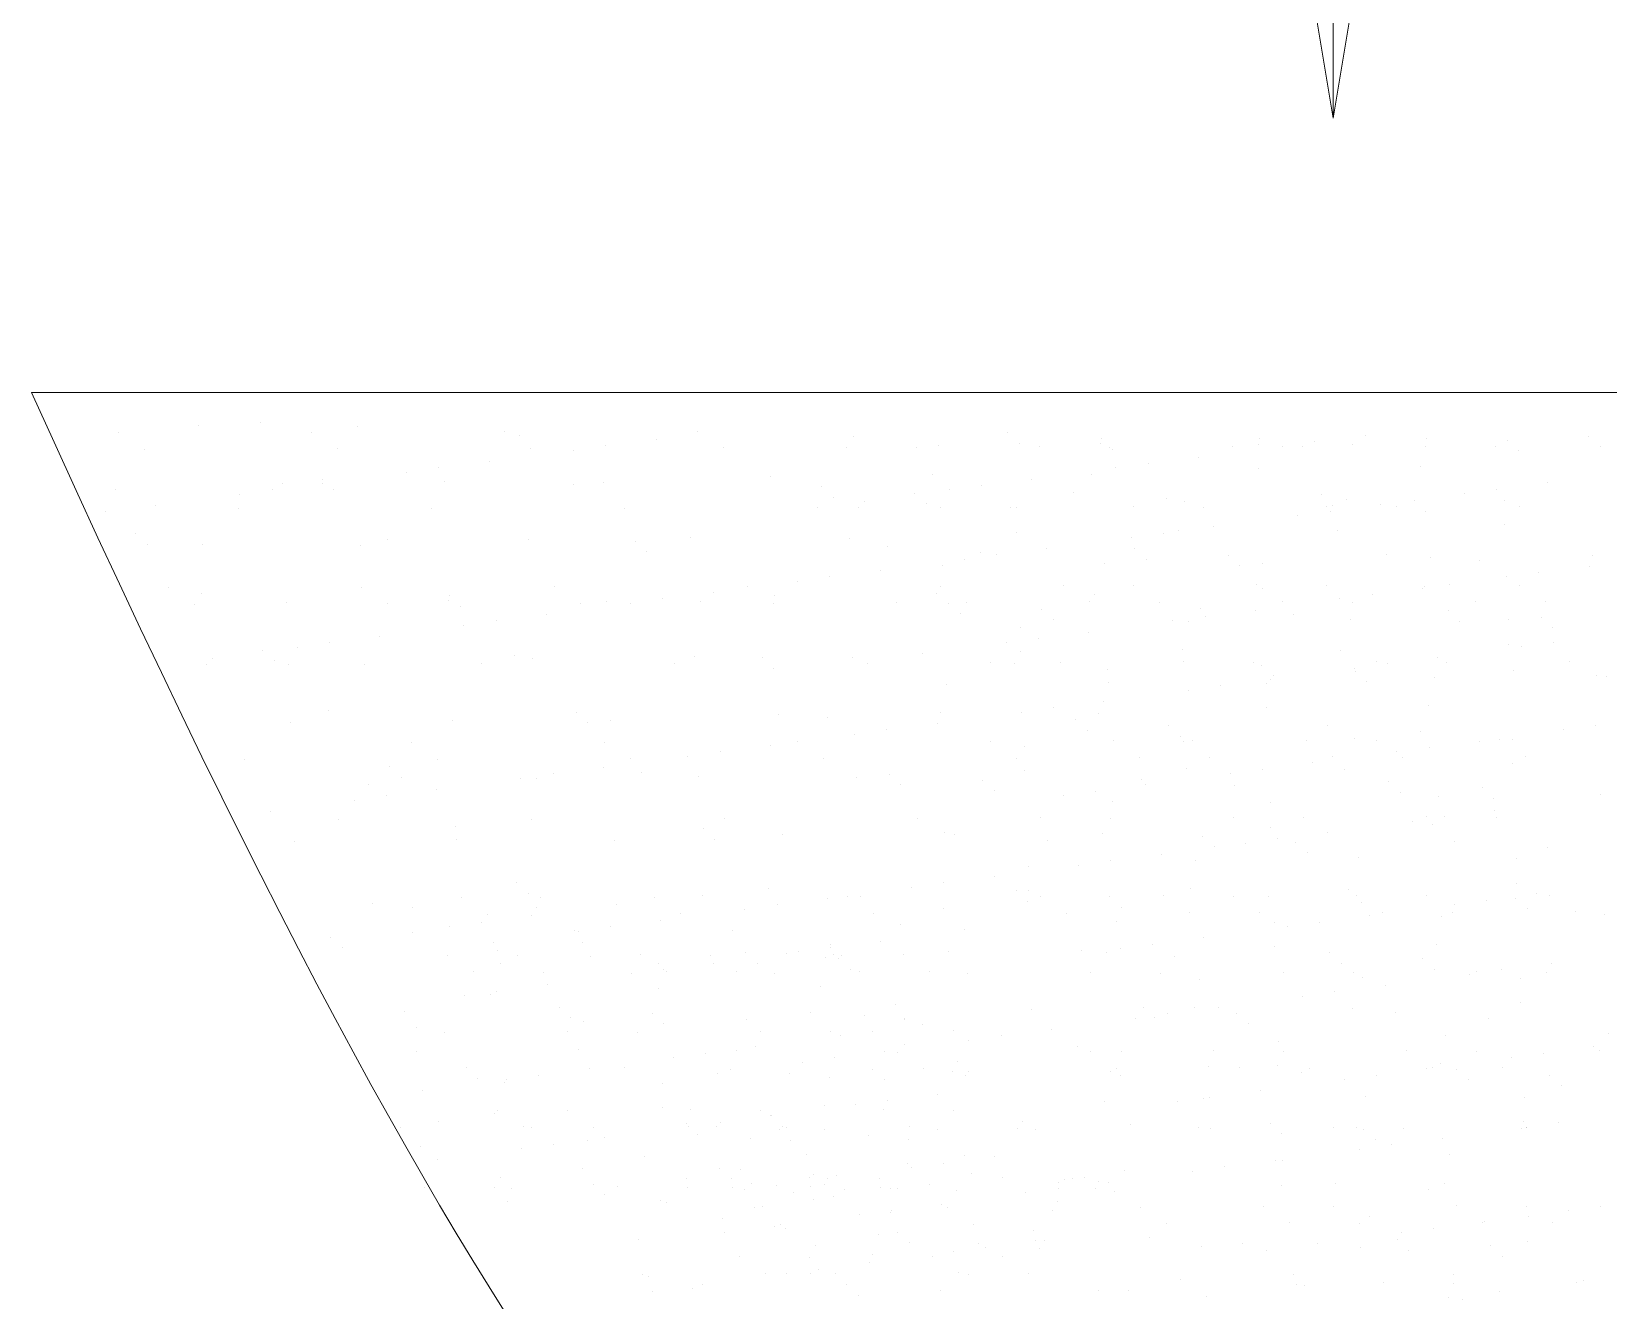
# Model space of a CAD drawing. Header units: millimetres. Extents: x -394 to 6212, y -2458 to 809.
# Drawn here: x 4769.61 to 4795.06, y -2253.75 to -2233.28 of the extents above; entities that cross this region are included whole.
import ezdxf

# ---------------------------------------------------------------- set-up
doc = ezdxf.new("R2010")
doc.units = ezdxf.units.MM
doc.layers.get('0').update_dxf_attribs({"lineweight": 18})
doc.layers.add('1', color=1, linetype='Continuous', lineweight=18, true_color=0xff0000)
doc.layers.add('2', color=2, linetype='Continuous', lineweight=18, true_color=0xffff00)

# ---------------------------------------------------------------- blocks, each defined once
blk = doc.blocks.new('_CLOSED')
at = {"color": 0, "linetype": 'ByBlock', "lineweight": -2}
for p, q in [((-1, 0.166667), (0, 0)), ((-1, 0.166667), (-1, -0.166667)), ((0, 0), (-1, -0.166667)), ((0, 0), (-1, 0))]:
    blk.add_line(p, q, dxfattribs=at)

msp = doc.modelspace()

# ---------------------------------------------------------------- linework, layer by layer
at = {"layer": '1'}
msp.add_line((4769.60969, -2239.09753), (4795.5968, -2239.09753), dxfattribs=at)
at = {"layer": '2'}
for p, q in [((4772.30563, -2239.6287), (4772.30563, -2239.6287)), ((4773.30499, -2239.58877), (4773.30499, -2239.58877)), ((4771.01142, -2239.74301), (4771.01142, -2239.74301)), ((4774.12556, -2239.73735), (4774.12556, -2239.73735)), ((4774.86372, -2239.64097), (4774.86372, -2239.64097)), ((4777.2397, -2239.73169), (4777.2397, -2239.73169)), ((4777.49076, -2239.79204), (4777.49076, -2239.79204)), ((4779.69043, -2239.85457), (4779.69043, -2239.85457)), ((4780.35385, -2239.72603), (4780.35385, -2239.72603)), ((4782.87132, -2239.80923), (4782.87132, -2239.80923)), ((4785.36832, -2239.74593), (4785.36832, -2239.74593)), ((4786.87277, -2239.8436), (4786.87277, -2239.8436)), ((4789.42876, -2239.83435), (4789.42876, -2239.83435)), ((4791.13525, -2239.78698), (4791.13525, -2239.78698)), ((4792.12021, -2239.83933), (4792.12021, -2239.83933)), ((4793.43021, -2239.86872), (4793.43021, -2239.86872)), ((4794.73781, -2239.80594), (4794.73781, -2239.80594)), ((4771.43312, -2240.01166), (4771.43312, -2240.01166)), ((4774.54726, -2240.006), (4774.54726, -2240.006)), ((4777.6614, -2240.00034), (4777.6614, -2240.00034)), ((4778.35693, -2240.03013), (4778.35693, -2240.03013)), ((4778.87744, -2239.9616), (4778.87744, -2239.9616)), ((4780.77554, -2239.99468), (4780.77554, -2239.99468)), ((4782.76357, -2239.98041), (4782.76357, -2239.98041)), ((4783.88968, -2239.98903), (4783.88968, -2239.98903)), ((4784.24364, -2239.95776), (4784.24364, -2239.95776)), ((4785.55264, -2239.91483), (4785.55264, -2239.91483)), ((4785.87772, -2239.97475), (4785.87772, -2239.97475)), ((4786.86123, -2239.92437), (4786.86123, -2239.92437)), ((4787.00383, -2239.98337), (4787.00383, -2239.98337)), ((4787.05709, -2240.0125), (4787.05709, -2240.0125)), ((4788.44348, -2240.14136), (4788.44348, -2240.14136)), ((4788.99186, -2239.96909), (4788.99186, -2239.96909)), ((4789.41932, -2239.93664), (4789.41932, -2239.93664)), ((4789.80176, -2239.96254), (4789.80176, -2239.96254)), ((4790.11797, -2239.97771), (4790.11797, -2239.97771)), ((4790.32226, -2239.89401), (4790.32226, -2239.89401)), ((4790.9332, -2239.93202), (4790.9332, -2239.93202)), ((4792.106, -2239.96343), (4792.106, -2239.96343)), ((4793.23211, -2239.97205), (4793.23211, -2239.97205)), ((4793.61453, -2240.03762), (4793.61453, -2240.03762)), ((4794.93466, -2239.96639), (4794.93466, -2239.96639)), ((4775.66516, -2240.38451), (4775.66516, -2240.38451)), ((4776.18567, -2240.31598), (4776.18567, -2240.31598)), ((4776.99865, -2240.20895), (4776.99865, -2240.20895)), ((4787.10998, -2240.31691), (4787.10998, -2240.31691)), ((4787.63049, -2240.24839), (4787.63049, -2240.24839)), ((4789.41097, -2240.32944), (4789.41097, -2240.32944)), ((4792.02856, -2240.29605), (4792.02856, -2240.29605)), ((4773.65782, -2240.56629), (4773.65782, -2240.56629)), ((4774.30031, -2240.50082), (4774.30031, -2240.50082)), ((4774.30688, -2240.56333), (4774.30688, -2240.56333)), ((4776.27541, -2240.5329), (4776.27541, -2240.5329)), ((4778.36075, -2240.58924), (4778.36075, -2240.58924)), ((4778.8335, -2240.54517), (4778.8335, -2240.54517)), ((4781.53439, -2240.44786), (4781.53439, -2240.44786)), ((4782.3622, -2240.62361), (4782.3622, -2240.62361)), ((4784.15198, -2240.41447), (4784.15198, -2240.41447)), ((4784.93872, -2240.60277), (4784.93872, -2240.60277)), ((4785.7517, -2240.49574), (4785.7517, -2240.49574)), ((4786.71007, -2240.42674), (4786.71007, -2240.42674)), ((4794.07129, -2240.55044), (4794.07129, -2240.55044)), ((4770.95693, -2240.6636), (4770.95693, -2240.6636)), ((4772.97339, -2240.73888), (4772.97339, -2240.73888)), ((4773.4939, -2240.67036), (4773.4939, -2240.67036)), ((4774.48463, -2240.66972), (4774.48463, -2240.66972)), ((4782.54652, -2240.79251), (4782.54652, -2240.79251)), ((4783.05993, -2240.85011), (4783.05993, -2240.85011)), ((4783.86664, -2240.72128), (4783.86664, -2240.72128)), ((4784.05096, -2240.89018), (4784.05096, -2240.89018)), ((4784.41821, -2240.67129), (4784.41821, -2240.67129)), ((4786.42263, -2240.71203), (4786.42263, -2240.71203)), ((4787.92708, -2240.8097), (4787.92708, -2240.8097)), ((4788.21342, -2240.86195), (4788.21342, -2240.86195)), ((4790.42408, -2240.7464), (4790.42408, -2240.7464)), ((4790.83101, -2240.82857), (4790.83101, -2240.82857)), ((4791.37951, -2240.90482), (4791.37951, -2240.90482)), ((4791.92853, -2240.84407), (4791.92853, -2240.84407)), ((4792.73779, -2240.726), (4792.73779, -2240.726)), ((4793.2583, -2240.65747), (4793.2583, -2240.65747)), ((4793.3891, -2240.84084), (4793.3891, -2240.84084)), ((4770.80212, -2241.02474), (4770.80212, -2241.02474)), ((4771.61511, -2240.9177), (4771.61511, -2240.9177)), ((4772.95122, -2240.9788), (4772.95122, -2240.9788)), ((4776.06536, -2240.97314), (4776.06536, -2240.97314)), ((4779.17951, -2240.96748), (4779.17951, -2240.96748)), ((4782.29365, -2240.96182), (4782.29365, -2240.96182)), ((4782.95444, -2240.94699), (4782.95444, -2240.94699)), ((4784.28168, -2240.94755), (4784.28168, -2240.94755)), ((4785.40779, -2240.95616), (4785.40779, -2240.95616)), ((4785.51253, -2240.95926), (4785.51253, -2240.95926)), ((4787.39582, -2240.94189), (4787.39582, -2240.94189)), ((4788.52193, -2240.95051), (4788.52193, -2240.95051)), ((4790.04602, -2241.08038), (4790.04602, -2241.08038)), ((4790.50996, -2240.93623), (4790.50996, -2240.93623)), ((4790.56653, -2241.01185), (4790.56653, -2241.01185)), ((4790.6084, -2240.9153), (4790.6084, -2240.9153)), ((4791.63607, -2240.94485), (4791.63607, -2240.94485)), ((4792.11285, -2241.01297), (4792.11285, -2241.01297)), ((4793.6241, -2240.93057), (4793.6241, -2240.93057)), ((4771.29419, -2241.3785), (4771.29419, -2241.3785)), ((4785.50418, -2241.35206), (4785.50418, -2241.35206)), ((4787.87476, -2241.36623), (4787.87476, -2241.36623)), ((4788.12177, -2241.31867), (4788.12177, -2241.31867)), ((4788.68774, -2241.2592), (4788.68774, -2241.2592)), ((4790.67986, -2241.33094), (4790.67986, -2241.33094)), ((4793.38075, -2241.23363), (4793.38075, -2241.23363)), ((4771.4785, -2241.54739), (4771.4785, -2241.54739)), ((4772.36862, -2241.55553), (4772.36862, -2241.55553)), ((4774.92671, -2241.5678), (4774.92671, -2241.5678)), ((4775.35462, -2241.46691), (4775.35462, -2241.46691)), ((4777.6276, -2241.47049), (4777.6276, -2241.47049)), ((4779.35607, -2241.50128), (4779.35607, -2241.50128)), ((4779.54039, -2241.67018), (4779.54039, -2241.67018)), ((4780.24519, -2241.4371), (4780.24519, -2241.4371)), ((4782.80328, -2241.44937), (4782.80328, -2241.44937)), ((4783.4165, -2241.5897), (4783.4165, -2241.5897)), ((4785.99597, -2241.61358), (4785.99597, -2241.61358)), ((4787.35425, -2241.43476), (4787.35425, -2241.43476)), ((4787.41795, -2241.62407), (4787.41795, -2241.62407)), ((4784.30663, -2241.88458), (4784.30663, -2241.88458)), ((4784.66247, -2241.78914), (4784.66247, -2241.78914)), ((4784.92095, -2241.68737), (4784.92095, -2241.68737)), ((4785.18298, -2241.72061), (4785.18298, -2241.72061)), ((4786.92422, -2241.85119), (4786.92422, -2241.85119)), ((4787.60227, -2241.79297), (4787.60227, -2241.79297)), ((4788.9224, -2241.72174), (4788.9224, -2241.72174)), ((4789.10672, -2241.89064), (4789.10672, -2241.89064)), ((4789.48231, -2241.86346), (4789.48231, -2241.86346)), ((4791.47839, -2241.71249), (4791.47839, -2241.71249)), ((4792.18321, -2241.76615), (4792.18321, -2241.76615)), ((4792.98284, -2241.81016), (4792.98284, -2241.81016)), ((4794.74902, -2241.90037), (4794.74902, -2241.90037)), ((4794.8008, -2241.73276), (4794.8008, -2241.73276)), ((4781.9707, -2242.14352), (4781.9707, -2242.14352)), ((4782.49121, -2242.07499), (4782.49121, -2242.07499)), ((4783.30419, -2241.96796), (4783.30419, -2241.96796)), ((4793.41553, -2242.07592), (4793.41553, -2242.07592)), ((4793.93603, -2242.0074), (4793.93603, -2242.0074)), ((4771.81905, -2242.24711), (4771.81905, -2242.24711)), ((4772.34849, -2242.34459), (4772.34849, -2242.34459)), ((4774.93319, -2242.24145), (4774.93319, -2242.24145)), ((4776.34994, -2242.37896), (4776.34994, -2242.37896)), ((4778.04733, -2242.2358), (4778.04733, -2242.2358)), ((4779.79944, -2242.42937), (4779.79944, -2242.42937)), ((4780.61242, -2242.32234), (4780.61242, -2242.32234)), ((4781.16148, -2242.23014), (4781.16148, -2242.23014)), ((4781.59739, -2242.37469), (4781.59739, -2242.37469)), ((4784.21498, -2242.3413), (4784.21498, -2242.3413)), ((4784.27562, -2242.22448), (4784.27562, -2242.22448)), ((4786.26365, -2242.2102), (4786.26365, -2242.2102)), ((4786.77307, -2242.35357), (4786.77307, -2242.35357)), ((4787.38976, -2242.21882), (4787.38976, -2242.21882)), ((4789.37779, -2242.20454), (4789.37779, -2242.20454)), ((4789.47396, -2242.25626), (4789.47396, -2242.25626)), ((4790.5039, -2242.21316), (4790.5039, -2242.21316)), ((4790.72375, -2242.4303), (4790.72375, -2242.4303)), ((4791.24426, -2242.36178), (4791.24426, -2242.36178)), ((4792.05725, -2242.25475), (4792.05725, -2242.25475)), ((4792.09155, -2242.22287), (4792.09155, -2242.22287)), ((4792.49193, -2242.19888), (4792.49193, -2242.19888)), ((4793.61804, -2242.2075), (4793.61804, -2242.2075)), ((4772.24075, -2242.51576), (4772.24075, -2242.51576)), ((4773.72081, -2242.49311), (4773.72081, -2242.49311)), ((4775.35489, -2242.5101), (4775.35489, -2242.5101)), ((4776.3384, -2242.45973), (4776.3384, -2242.45973)), ((4776.53426, -2242.54786), (4776.53426, -2242.54786)), ((4777.92065, -2242.67672), (4777.92065, -2242.67672)), ((4778.46903, -2242.50445), (4778.46903, -2242.50445)), ((4778.89649, -2242.47199), (4778.89649, -2242.47199)), ((4779.27893, -2242.49789), (4779.27893, -2242.49789)), ((4780.41038, -2242.46738), (4780.41038, -2242.46738)), ((4781.58317, -2242.49879), (4781.58317, -2242.49879)), ((4783.5712, -2242.48451), (4783.5712, -2242.48451)), ((4784.41183, -2242.50175), (4784.41183, -2242.50175)), ((4784.59615, -2242.67065), (4784.59615, -2242.67065)), ((4784.69731, -2242.49313), (4784.69731, -2242.49313)), ((4785.91628, -2242.59942), (4785.91628, -2242.59942)), ((4786.68534, -2242.47885), (4786.68534, -2242.47885)), ((4787.81145, -2242.48747), (4787.81145, -2242.48747)), ((4788.47226, -2242.59017), (4788.47226, -2242.59017)), ((4789.36547, -2242.60912), (4789.36547, -2242.60912)), ((4789.79949, -2242.47319), (4789.79949, -2242.47319)), ((4789.97671, -2242.68784), (4789.97671, -2242.68784)), ((4790.9256, -2242.48181), (4790.9256, -2242.48181)), ((4792.47371, -2242.62454), (4792.47371, -2242.62454)), ((4792.91363, -2242.46753), (4792.91363, -2242.46753)), ((4794.03974, -2242.47615), (4794.03974, -2242.47615)), ((4776.58716, -2242.85227), (4776.58716, -2242.85227)), ((4777.10766, -2242.78375), (4777.10766, -2242.78375)), ((4785.57552, -2242.88609), (4785.57552, -2242.88609)), ((4786.10059, -2242.76832), (4786.10059, -2242.76832)), ((4788.03198, -2242.78468), (4788.03198, -2242.78468)), ((4788.27642, -2242.78878), (4788.27642, -2242.78878)), ((4788.55249, -2242.71616), (4788.55249, -2242.71616)), ((4790.89401, -2242.75539), (4790.89401, -2242.75539)), ((4792.65803, -2242.79344), (4792.65803, -2242.79344)), ((4793.4521, -2242.76766), (4793.4521, -2242.76766)), ((4793.97816, -2242.72221), (4793.97816, -2242.72221)), ((4794.16248, -2242.89111), (4794.16248, -2242.89111)), ((4774.41589, -2243.13813), (4774.41589, -2243.13813)), ((4775.22888, -2243.03109), (4775.22888, -2243.03109)), ((4785.34021, -2243.13906), (4785.34021, -2243.13906)), ((4785.86072, -2243.07053), (4785.86072, -2243.07053)), ((4786.6737, -2242.9635), (4786.6737, -2242.9635)), ((4793.44374, -2243.16046), (4793.44374, -2243.16046)), ((4793.65979, -2243.19377), (4793.65979, -2243.19377)), ((4794.1803, -2243.12524), (4794.1803, -2243.12524)), ((4772.5371, -2243.38547), (4772.5371, -2243.38547)), ((4773.34382, -2243.25664), (4773.34382, -2243.25664)), ((4773.52814, -2243.42553), (4773.52814, -2243.42553)), ((4773.89538, -2243.20665), (4773.89538, -2243.20665)), ((4777.40425, -2243.34505), (4777.40425, -2243.34505)), ((4777.6906, -2243.39731), (4777.6906, -2243.39731)), ((4780.30819, -2243.36392), (4780.30819, -2243.36392)), ((4781.4057, -2243.37943), (4781.4057, -2243.37943)), ((4782.86628, -2243.37619), (4782.86628, -2243.37619)), ((4783.98193, -2243.31788), (4783.98193, -2243.31788)), ((4785.08931, -2243.45165), (4785.08931, -2243.45165)), ((4785.56717, -2243.27889), (4785.56717, -2243.27889)), ((4788.18476, -2243.2455), (4788.18476, -2243.2455)), ((4788.20345, -2243.44599), (4788.20345, -2243.44599)), ((4789.32956, -2243.45461), (4789.32956, -2243.45461)), ((4790.74285, -2243.25777), (4790.74285, -2243.25777)), ((4791.31759, -2243.44033), (4791.31759, -2243.44033)), ((4792.30151, -2243.37259), (4792.30151, -2243.37259)), ((4792.4437, -2243.44895), (4792.4437, -2243.44895)), ((4794.43173, -2243.43467), (4794.43173, -2243.43467)), ((4772.43161, -2243.48235), (4772.43161, -2243.48235)), ((4773.75885, -2243.4829), (4773.75885, -2243.4829)), ((4774.9897, -2243.49462), (4774.9897, -2243.49462)), ((4776.87299, -2243.47724), (4776.87299, -2243.47724)), ((4779.98713, -2243.47159), (4779.98713, -2243.47159)), ((4781.59002, -2243.54832), (4781.59002, -2243.54832)), ((4783.10128, -2243.46593), (4783.10128, -2243.46593)), ((4785.46613, -2243.46784), (4785.46613, -2243.46784)), ((4786.21542, -2243.46027), (4786.21542, -2243.46027)), ((4786.97058, -2243.56551), (4786.97058, -2243.56551)), ((4789.46758, -2243.50222), (4789.46758, -2243.50222)), ((4789.6519, -2243.67111), (4789.6519, -2243.67111)), ((4790.96802, -2243.54815), (4790.96802, -2243.54815)), ((4790.97203, -2243.59988), (4790.97203, -2243.59988)), ((4791.48852, -2243.47962), (4791.48852, -2243.47962)), ((4792.2462, -2243.69298), (4792.2462, -2243.69298)), ((4793.52802, -2243.59063), (4793.52802, -2243.59063)), ((4794.86379, -2243.65959), (4794.86379, -2243.65959)), ((4795.03247, -2243.6883), (4795.03247, -2243.6883)), ((4784.36963, -2243.8114), (4784.36963, -2243.8114)), ((4786.98722, -2243.77802), (4786.98722, -2243.77802)), ((4788.27624, -2243.90253), (4788.27624, -2243.90253)), ((4788.79675, -2243.834), (4788.79675, -2243.834)), ((4789.54531, -2243.79028), (4789.54531, -2243.79028)), ((4789.60974, -2243.72697), (4789.60974, -2243.72697)), ((4791.15635, -2243.76878), (4791.15635, -2243.76878)), ((4786.10498, -2244.18838), (4786.10498, -2244.18838)), ((4786.91796, -2244.08135), (4786.91796, -2244.08135)), ((4789.53695, -2244.18308), (4789.53695, -2244.18308)), ((4792.15454, -2244.1497), (4792.15454, -2244.1497)), ((4773.78381, -2244.41994), (4773.78381, -2244.41994)), ((4774.39812, -2244.22273), (4774.39812, -2244.22273)), ((4776.4014, -2244.38655), (4776.4014, -2244.38655)), ((4778.39957, -2244.2571), (4778.39957, -2244.2571)), ((4778.58389, -2244.426), (4778.58389, -2244.426)), ((4778.95949, -2244.39882), (4778.95949, -2244.39882)), ((4781.66038, -2244.30151), (4781.66038, -2244.30151)), ((4782.46001, -2244.34552), (4782.46001, -2244.34552)), ((4784.22619, -2244.43573), (4784.22619, -2244.43573)), ((4784.27797, -2244.26812), (4784.27797, -2244.26812)), ((4785.58447, -2244.2569), (4785.58447, -2244.2569)), ((4786.46146, -2244.37989), (4786.46146, -2244.37989)), ((4786.83606, -2244.28039), (4786.83606, -2244.28039)), ((4790.52189, -2244.46831), (4790.52189, -2244.46831)), ((4782.8927, -2244.61128), (4782.8927, -2244.61128)), ((4783.41321, -2244.54276), (4783.41321, -2244.54276)), ((4785.08325, -2244.72858), (4785.08325, -2244.72858)), ((4786.64578, -2244.54879), (4786.64578, -2244.54879)), ((4787.07128, -2244.7143), (4787.07128, -2244.7143)), ((4787.96591, -2244.47756), (4787.96591, -2244.47756)), ((4788.15023, -2244.64646), (4788.15023, -2244.64646)), ((4788.19739, -2244.72292), (4788.19739, -2244.72292)), ((4788.33941, -2244.7156), (4788.33941, -2244.7156)), ((4790.18542, -2244.70864), (4790.18542, -2244.70864)), ((4790.957, -2244.68221), (4790.957, -2244.68221)), ((4791.31153, -2244.71726), (4791.31153, -2244.71726)), ((4792.02634, -2244.56598), (4792.02634, -2244.56598)), ((4792.97924, -2244.72251), (4792.97924, -2244.72251)), ((4793.29956, -2244.70298), (4793.29956, -2244.70298)), ((4793.51509, -2244.69448), (4793.51509, -2244.69448)), ((4794.33752, -2244.54369), (4794.33752, -2244.54369)), ((4794.85803, -2244.47517), (4794.85803, -2244.47517)), ((4775.74082, -2244.74556), (4775.74082, -2244.74556)), ((4778.85496, -2244.7399), (4778.85496, -2244.7399)), ((4780.20092, -2244.96566), (4780.20092, -2244.96566)), ((4780.72143, -2244.89714), (4780.72143, -2244.89714)), ((4781.53442, -2244.7901), (4781.53442, -2244.7901)), ((4781.9691, -2244.73424), (4781.9691, -2244.73424)), ((4785.63852, -2244.81291), (4785.63852, -2244.81291)), ((4787.49297, -2244.98295), (4787.49297, -2244.98295)), ((4790.60711, -2244.97729), (4790.60711, -2244.97729)), ((4791.64575, -2244.89807), (4791.64575, -2244.89807)), ((4792.16626, -2244.82954), (4792.16626, -2244.82954)), ((4793.72126, -2244.97163), (4793.72126, -2244.97163)), ((4773.04837, -2245.01987), (4773.04837, -2245.01987)), ((4775.39345, -2245.13478), (4775.39345, -2245.13478)), ((4776.16252, -2245.01421), (4776.16252, -2245.01421)), ((4778.84265, -2245.14448), (4778.84265, -2245.14448)), ((4779.27666, -2245.00855), (4779.27666, -2245.00855)), ((4779.45388, -2245.2232), (4779.45388, -2245.2232)), ((4782.3908, -2245.00289), (4782.3908, -2245.00289)), ((4785.50494, -2244.99723), (4785.50494, -2244.99723)), ((4785.63016, -2245.20571), (4785.63016, -2245.20571)), ((4788.24775, -2245.17232), (4788.24775, -2245.17232)), ((4788.61908, -2244.99157), (4788.61908, -2244.99157)), ((4789.47448, -2245.18392), (4789.47448, -2245.18392)), ((4790.28747, -2245.07689), (4790.28747, -2245.07689)), ((4790.80584, -2245.18459), (4790.80584, -2245.18459)), ((4791.73322, -2244.98591), (4791.73322, -2244.98591)), ((4793.50674, -2245.08728), (4793.50674, -2245.08728)), ((4775.0527, -2245.42144), (4775.0527, -2245.42144)), ((4775.57777, -2245.30367), (4775.57777, -2245.30367)), ((4777.50915, -2245.32004), (4777.50915, -2245.32004)), ((4777.75359, -2245.32414), (4777.75359, -2245.32414)), ((4778.02966, -2245.25151), (4778.02966, -2245.25151)), ((4780.37118, -2245.29075), (4780.37118, -2245.29075)), ((4782.92927, -2245.30302), (4782.92927, -2245.30302)), ((4783.45533, -2245.25757), (4783.45533, -2245.25757)), ((4783.63965, -2245.42646), (4783.63965, -2245.42646)), ((4784.95978, -2245.35523), (4784.95978, -2245.35523)), ((4787.51576, -2245.34598), (4787.51576, -2245.34598)), ((4787.5957, -2245.43127), (4787.5957, -2245.43127)), ((4788.95398, -2245.25245), (4788.95398, -2245.25245)), ((4789.02021, -2245.44365), (4789.02021, -2245.44365)), ((4791.51722, -2245.38036), (4791.51722, -2245.38036)), ((4793.02166, -2245.47802), (4793.02166, -2245.47802)), ((4774.81738, -2245.67442), (4774.81738, -2245.67442)), ((4775.33789, -2245.60589), (4775.33789, -2245.60589)), ((4776.15087, -2245.49886), (4776.15087, -2245.49886)), ((4785.1441, -2245.52413), (4785.1441, -2245.52413)), ((4786.2622, -2245.60683), (4786.2622, -2245.60683)), ((4786.78271, -2245.5383), (4786.78271, -2245.5383)), ((4787.05021, -2245.70484), (4787.05021, -2245.70484)), ((4789.6083, -2245.71711), (4789.6083, -2245.71711)), ((4791.70154, -2245.54925), (4791.70154, -2245.54925)), ((4792.30919, -2245.6198), (4792.30919, -2245.6198)), ((4793.20598, -2245.64692), (4793.20598, -2245.64692)), ((4794.92679, -2245.58641), (4794.92679, -2245.58641)), ((4773.4591, -2245.85324), (4773.4591, -2245.85324)), ((4774.56648, -2245.98701), (4774.56648, -2245.98701)), ((4777.68062, -2245.98135), (4777.68062, -2245.98135)), ((4780.79476, -2245.97569), (4780.79476, -2245.97569)), ((4783.9089, -2245.97003), (4783.9089, -2245.97003)), ((4785.89693, -2245.95575), (4785.89693, -2245.95575)), ((4787.02305, -2245.96437), (4787.02305, -2245.96437)), ((4789.01108, -2245.95009), (4789.01108, -2245.95009)), ((4790.13719, -2245.95871), (4790.13719, -2245.95871)), ((4792.12522, -2245.94443), (4792.12522, -2245.94443)), ((4792.41052, -2245.94739), (4792.41052, -2245.94739)), ((4793.22351, -2245.84036), (4793.22351, -2245.84036)), ((4793.25133, -2245.95305), (4793.25133, -2245.95305)), ((4776.44775, -2246.10087), (4776.44775, -2246.10087)), ((4780.44921, -2246.13524), (4780.44921, -2246.13524)), ((4781.72337, -2246.22833), (4781.72337, -2246.22833)), ((4784.34096, -2246.19495), (4784.34096, -2246.19495)), ((4784.50964, -2246.22366), (4784.50964, -2246.22366)), ((4786.89905, -2246.20722), (4786.89905, -2246.20722)), ((4789.59995, -2246.10991), (4789.59995, -2246.10991)), ((4790.53173, -2246.19474), (4790.53173, -2246.19474)), ((4791.89001, -2246.01591), (4791.89001, -2246.01591)), ((4792.21754, -2246.07652), (4792.21754, -2246.07652)), ((4773.8468, -2246.34676), (4773.8468, -2246.34676)), ((4776.46439, -2246.31337), (4776.46439, -2246.31337)), ((4779.02248, -2246.32564), (4779.02248, -2246.32564)), ((4780.63352, -2246.30414), (4780.63352, -2246.30414)), ((4786.01409, -2246.32133), (4786.01409, -2246.32133)), ((4788.51109, -2246.25803), (4788.51109, -2246.25803)), ((4788.69541, -2246.42693), (4788.69541, -2246.42693)), ((4789.19824, -2246.37029), (4789.19824, -2246.37029)), ((4789.71875, -2246.30177), (4789.71875, -2246.30177)), ((4790.01554, -2246.3557), (4790.01554, -2246.3557)), ((4792.57152, -2246.34645), (4792.57152, -2246.34645)), ((4794.07597, -2246.44412), (4794.07597, -2246.44412)), ((4785.70151, -2246.73973), (4785.70151, -2246.73973)), ((4786.50647, -2246.72467), (4786.50647, -2246.72467)), ((4787.02697, -2246.65615), (4787.02697, -2246.65615)), ((4787.83996, -2246.54911), (4787.83996, -2246.54911)), ((4788.4024, -2246.64243), (4788.4024, -2246.64243)), ((4790.19986, -2246.5246), (4790.19986, -2246.5246)), ((4791.01999, -2246.60904), (4791.01999, -2246.60904)), ((4793.57808, -2246.62131), (4793.57808, -2246.62131)), ((4777.44308, -2247.01292), (4777.44308, -2247.01292)), ((4784.3352, -2247.01052), (4784.3352, -2247.01052)), ((4785.14819, -2246.90349), (4785.14819, -2246.90349)), ((4793.56973, -2247.01411), (4793.56973, -2247.01411)), ((4776.54845, -2247.24966), (4776.54845, -2247.24966)), ((4777.6274, -2247.18181), (4777.6274, -2247.18181)), ((4777.81658, -2247.25096), (4777.81658, -2247.25096)), ((4779.66259, -2247.244), (4779.66259, -2247.244)), ((4780.43417, -2247.21757), (4780.43417, -2247.21757)), ((4781.50351, -2247.10134), (4781.50351, -2247.10134)), ((4782.45641, -2247.25787), (4782.45641, -2247.25787)), ((4782.77673, -2247.23834), (4782.77673, -2247.23834)), ((4782.99226, -2247.22984), (4782.99226, -2247.22984)), ((4783.81469, -2247.07905), (4783.81469, -2247.07905)), ((4785.50496, -2247.13571), (4785.50496, -2247.13571)), ((4785.69316, -2247.13253), (4785.69316, -2247.13253)), ((4785.89087, -2247.23268), (4785.89087, -2247.23268)), ((4787.00941, -2247.23338), (4787.00941, -2247.23338)), ((4787.8789, -2247.2184), (4787.8789, -2247.2184)), ((4788.31075, -2247.09914), (4788.31075, -2247.09914)), ((4789.00502, -2247.22702), (4789.00502, -2247.22702)), ((4789.5654, -2247.22413), (4789.5654, -2247.22413)), ((4790.86884, -2247.11141), (4790.86884, -2247.11141)), ((4790.99305, -2247.21274), (4790.99305, -2247.21274)), ((4792.11916, -2247.22136), (4792.11916, -2247.22136)), ((4793.56685, -2247.2585), (4793.56685, -2247.2585)), ((4793.90124, -2247.19028), (4793.90124, -2247.19028)), ((4794.10719, -2247.20709), (4794.10719, -2247.20709)), ((4775.11569, -2247.34827), (4775.11569, -2247.34827)), ((4775.76073, -2247.41388), (4775.76073, -2247.41388)), ((4776.97014, -2247.51831), (4776.97014, -2247.51831)), ((4777.76702, -2247.40468), (4777.76702, -2247.40468)), ((4779.04488, -2247.36176), (4779.04488, -2247.36176)), ((4780.08429, -2247.51265), (4780.08429, -2247.51265)), ((4781.12292, -2247.43343), (4781.12292, -2247.43343)), ((4781.64343, -2247.3649), (4781.64343, -2247.3649)), ((4783.19843, -2247.50699), (4783.19843, -2247.50699)), ((4784.32446, -2247.4298), (4784.32446, -2247.4298)), ((4785.68928, -2247.3046), (4785.68928, -2247.3046)), ((4786.31257, -2247.50133), (4786.31257, -2247.50133)), ((4787.19373, -2247.40227), (4787.19373, -2247.40227)), ((4788.3006, -2247.48705), (4788.3006, -2247.48705)), ((4789.42671, -2247.49567), (4789.42671, -2247.49567)), ((4791.06984, -2247.32179), (4791.06984, -2247.32179)), ((4791.41474, -2247.48139), (4791.41474, -2247.48139)), ((4792.54085, -2247.49001), (4792.54085, -2247.49001)), ((4792.56774, -2247.36584), (4792.56774, -2247.36584)), ((4793.08825, -2247.29731), (4793.08825, -2247.29731)), ((4793.75117, -2247.42739), (4793.75117, -2247.42739)), ((4794.52888, -2247.47574), (4794.52888, -2247.47574)), ((4794.98978, -2247.51324), (4794.98978, -2247.51324)), ((4776.3531, -2247.71614), (4776.3531, -2247.71614)), ((4776.87361, -2247.64761), (4776.87361, -2247.64761)), ((4777.6866, -2247.54058), (4777.6866, -2247.54058)), ((4778.36997, -2247.77329), (4778.36997, -2247.77329)), ((4778.95166, -2247.71928), (4778.95166, -2247.71928)), ((4779.76464, -2247.61225), (4779.76464, -2247.61225)), ((4783.62895, -2247.68825), (4783.62895, -2247.68825)), ((4784.67268, -2247.77084), (4784.67268, -2247.77084)), ((4787.1132, -2247.63166), (4787.1132, -2247.63166)), ((4789.67129, -2247.64393), (4789.67129, -2247.64393)), ((4789.87597, -2247.72022), (4789.87597, -2247.72022)), ((4790.39648, -2247.65169), (4790.39648, -2247.65169)), ((4791.20947, -2247.54466), (4791.20947, -2247.54466)), ((4792.37219, -2247.54662), (4792.37219, -2247.54662)), ((4774.43695, -2247.89059), (4774.43695, -2247.89059)), ((4775.75238, -2247.80668), (4775.75238, -2247.80668)), ((4777.07287, -2247.96663), (4777.07287, -2247.96663)), ((4778.43115, -2247.78781), (4778.43115, -2247.78781)), ((4778.49739, -2247.97901), (4778.49739, -2247.97901)), ((4780.92806, -2247.78556), (4780.92806, -2247.78556)), ((4782.49884, -2248.01338), (4782.49884, -2248.01338)), ((4783.3144, -2247.94967), (4783.3144, -2247.94967)), ((4787.70471, -2248.00607), (4787.70471, -2248.00607)), ((4788.51769, -2247.89904), (4788.51769, -2247.89904)), ((4789.66294, -2248.03673), (4789.66294, -2248.03673)), ((4792.28053, -2248.00334), (4792.28053, -2248.00334)), ((4774.62127, -2248.05949), (4774.62127, -2248.05949)), ((4776.32042, -2248.17571), (4776.32042, -2248.17571)), ((4777.13256, -2248.10421), (4777.13256, -2248.10421)), ((4777.44653, -2248.18433), (4777.44653, -2248.18433)), ((4778.63701, -2248.20188), (4778.63701, -2248.20188)), ((4779.43456, -2248.17005), (4779.43456, -2248.17005)), ((4780.56067, -2248.17867), (4780.56067, -2248.17867)), ((4781.13401, -2248.13858), (4781.13401, -2248.13858)), ((4781.78637, -2248.15516), (4781.78637, -2248.15516)), ((4781.98091, -2248.12522), (4781.98091, -2248.12522)), ((4782.43141, -2248.22077), (4782.43141, -2248.22077)), ((4782.50142, -2248.0567), (4782.50142, -2248.0567)), ((4782.5487, -2248.16439), (4782.5487, -2248.16439)), ((4782.63846, -2248.23625), (4782.63846, -2248.23625)), ((4782.68316, -2248.18228), (4782.68316, -2248.18228)), ((4783.67481, -2248.17301), (4783.67481, -2248.17301)), ((4784.40396, -2248.12177), (4784.40396, -2248.12177)), ((4786.55927, -2248.1018), (4786.55927, -2248.1018)), ((4786.96205, -2248.13404), (4786.96205, -2248.13404)), ((4787.1842, -2248.0746), (4787.1842, -2248.0746)), ((4788.06372, -2248.19947), (4788.06372, -2248.19947)), ((4790.56072, -2248.13617), (4790.56072, -2248.13617)), ((4792.06517, -2248.23384), (4792.06517, -2248.23384)), ((4776.74211, -2248.44436), (4776.74211, -2248.44436)), ((4777.17243, -2248.30581), (4777.17243, -2248.30581)), ((4777.86823, -2248.45298), (4777.86823, -2248.45298)), ((4779.28914, -2248.4796), (4779.28914, -2248.4796)), ((4779.73052, -2248.31808), (4779.73052, -2248.31808)), ((4779.80965, -2248.41108), (4779.80965, -2248.41108)), ((4779.85626, -2248.4387), (4779.85626, -2248.4387)), ((4780.62263, -2248.30404), (4780.62263, -2248.30404)), ((4780.98237, -2248.44732), (4780.98237, -2248.44732)), ((4781.31833, -2248.30748), (4781.31833, -2248.30748)), ((4781.60239, -2248.47979), (4781.60239, -2248.47979)), ((4782.82278, -2248.40515), (4782.82278, -2248.40515)), ((4782.9704, -2248.43304), (4782.9704, -2248.43304)), ((4784.09651, -2248.44166), (4784.09651, -2248.44166)), ((4784.71653, -2248.47413), (4784.71653, -2248.47413)), ((4786.70456, -2248.45985), (4786.70456, -2248.45985)), ((4787.83067, -2248.46847), (4787.83067, -2248.46847)), ((4789.8187, -2248.45419), (4789.8187, -2248.45419)), ((4790.74504, -2248.30507), (4790.74504, -2248.30507)), ((4790.94482, -2248.46281), (4790.94482, -2248.46281)), ((4791.08299, -2248.53586), (4791.08299, -2248.53586)), ((4792.24949, -2248.40274), (4792.24949, -2248.40274)), ((4792.81201, -2248.48368), (4792.81201, -2248.48368)), ((4792.93285, -2248.44853), (4792.93285, -2248.44853)), ((4793.33252, -2248.41516), (4793.33252, -2248.41516)), ((4794.05896, -2248.45715), (4794.05896, -2248.45715)), ((4794.1455, -2248.30812), (4794.1455, -2248.30812)), ((4777.11787, -2248.76545), (4777.11787, -2248.76545)), ((4777.93086, -2248.65842), (4777.93086, -2248.65842)), ((4779.72216, -2248.71088), (4779.72216, -2248.71088)), ((4782.33976, -2248.67749), (4782.33976, -2248.67749)), ((4788.4654, -2248.56925), (4788.4654, -2248.56925)), ((4790.64074, -2248.76953), (4790.64074, -2248.76953)), ((4791.45373, -2248.6625), (4791.45373, -2248.6625)), ((4793.64108, -2248.54813), (4793.64108, -2248.54813)), ((4776.59737, -2248.83398), (4776.59737, -2248.83398)), ((4777.02127, -2248.80819), (4777.02127, -2248.80819)), ((4778.12788, -2249.01625), (4778.12788, -2249.01625)), ((4783.55314, -2248.97948), (4783.55314, -2248.97948)), ((4787.55459, -2249.01385), (4787.55459, -2249.01385)), ((4788.37374, -2249.02597), (4788.37374, -2249.02597)), ((4788.76196, -2249.01688), (4788.76196, -2249.01688)), ((4790.12024, -2248.83806), (4790.12024, -2248.83806)), ((4790.93183, -2249.03824), (4790.93183, -2249.03824)), ((4793.63272, -2248.94093), (4793.63272, -2248.94093)), ((4775.63088, -2249.07955), (4775.63088, -2249.07955)), ((4778.3122, -2249.18515), (4778.3122, -2249.18515)), ((4778.52462, -2249.2434), (4778.52462, -2249.2434)), ((4779.63233, -2249.11392), (4779.63233, -2249.11392)), ((4779.81665, -2249.28282), (4779.81665, -2249.28282)), ((4781.14221, -2249.21001), (4781.14221, -2249.21001)), ((4782.18832, -2249.10467), (4782.18832, -2249.10467)), ((4783.05526, -2249.15666), (4783.05526, -2249.15666)), ((4783.69276, -2249.20234), (4783.69276, -2249.20234)), ((4783.7003, -2249.22228), (4783.7003, -2249.22228)), ((4783.99214, -2249.29959), (4783.99214, -2249.29959)), ((4785.75615, -2249.05936), (4785.75615, -2249.05936)), ((4787.42846, -2249.19244), (4787.42846, -2249.19244)), ((4787.73891, -2249.18275), (4787.73891, -2249.18275)), ((4787.94897, -2249.12391), (4787.94897, -2249.12391)), ((4789.05904, -2249.11152), (4789.05904, -2249.11152)), ((4789.24336, -2249.28041), (4789.24336, -2249.28041)), ((4791.61503, -2249.10227), (4791.61503, -2249.10227)), ((4793.11947, -2249.19993), (4793.11947, -2249.19993)), ((4775.82373, -2249.34071), (4775.82373, -2249.34071)), ((4776.27219, -2249.42578), (4776.27219, -2249.42578)), ((4778.26022, -2249.4115), (4778.26022, -2249.4115)), ((4779.38633, -2249.42012), (4779.38633, -2249.42012)), ((4781.37436, -2249.40584), (4781.37436, -2249.40584)), ((4782.50047, -2249.41446), (4782.50047, -2249.41446)), ((4782.65864, -2249.47515), (4782.65864, -2249.47515)), ((4783.17915, -2249.40662), (4783.17915, -2249.40662)), ((4784.4885, -2249.40018), (4784.4885, -2249.40018)), ((4784.73669, -2249.54682), (4784.73669, -2249.54682)), ((4785.2572, -2249.47829), (4785.2572, -2249.47829)), ((4786.07018, -2249.37126), (4786.07018, -2249.37126)), ((4792.43518, -2249.47345), (4792.43518, -2249.47345)), ((4795.05277, -2249.44006), (4795.05277, -2249.44006)), ((4775.81537, -2249.7335), (4775.81537, -2249.7335)), ((4778.43296, -2249.70012), (4778.43296, -2249.70012)), ((4780.48738, -2249.761), (4780.48738, -2249.761)), ((4780.99105, -2249.71239), (4780.99105, -2249.71239)), ((4781.30036, -2249.65397), (4781.30036, -2249.65397)), ((4783.37841, -2249.72564), (4783.37841, -2249.72564)), ((4783.58436, -2249.74244), (4783.58436, -2249.74244)), ((4783.69195, -2249.61508), (4783.69195, -2249.61508)), ((4786.48545, -2249.65646), (4786.48545, -2249.65646)), ((4786.6985, -2249.73678), (4786.6985, -2249.73678)), ((4787.19324, -2249.72821), (4787.19324, -2249.72821)), ((4788.68653, -2249.72251), (4788.68653, -2249.72251)), ((4789.73429, -2249.57076), (4789.73429, -2249.57076)), ((4789.81264, -2249.73113), (4789.81264, -2249.73113)), ((4791.80067, -2249.71685), (4791.80067, -2249.71685)), ((4792.92679, -2249.72547), (4792.92679, -2249.72547)), ((4794.01025, -2249.76508), (4794.01025, -2249.76508)), ((4794.82323, -2249.65805), (4794.82323, -2249.65805)), ((4794.91482, -2249.71119), (4794.91482, -2249.71119)), ((4776.6262, -2249.9916), (4776.6262, -2249.9916)), ((4778.60859, -2250.00835), (4778.60859, -2250.00835)), ((4779.18219, -2249.98235), (4779.18219, -2249.98235)), ((4779.96687, -2249.82953), (4779.96687, -2249.82953)), ((4780.89191, -2250.01675), (4780.89191, -2250.01675)), ((4782.04492, -2249.9012), (4782.04492, -2249.9012)), ((4782.56543, -2249.83267), (4782.56543, -2249.83267)), ((4783.18364, -2250.01672), (4783.18364, -2250.01672)), ((4784.00606, -2250.01109), (4784.00606, -2250.01109)), ((4784.46695, -2250.04859), (4784.46695, -2250.04859)), ((4784.54847, -2249.89152), (4784.54847, -2249.89152)), ((4784.73279, -2250.06042), (4784.73279, -2250.06042)), ((4787.02504, -2250.06086), (4787.02504, -2250.06086)), ((4787.1202, -2250.00543), (4787.1202, -2250.00543)), ((4788.6089, -2249.97994), (4788.6089, -2249.97994)), ((4789.10823, -2249.99116), (4789.10823, -2249.99116)), ((4789.72593, -2249.96355), (4789.72593, -2249.96355)), ((4790.23434, -2249.99978), (4790.23434, -2249.99978)), ((4792.13146, -2250.01243), (4792.13146, -2250.01243)), ((4792.22237, -2249.9855), (4792.22237, -2249.9855)), ((4792.34352, -2249.93017), (4792.34352, -2249.93017)), ((4792.61035, -2250.01431), (4792.61035, -2250.01431)), ((4793.34848, -2249.99412), (4793.34848, -2249.99412)), ((4793.48974, -2249.83361), (4793.48974, -2249.83361)), ((4776.81052, -2250.1605), (4776.81052, -2250.1605)), ((4777.23542, -2250.23263), (4777.23542, -2250.23263)), ((4777.2751, -2250.1839), (4777.2751, -2250.1839)), ((4777.79561, -2250.11538), (4777.79561, -2250.11538)), ((4779.79351, -2250.2449), (4779.79351, -2250.2449)), ((4780.68664, -2250.08002), (4780.68664, -2250.08002)), ((4780.68664, -2250.08002), (4780.68664, -2250.08002)), ((4781.84936, -2250.08198), (4781.84936, -2250.08198)), ((4782.4944, -2250.1476), (4782.4944, -2250.1476)), ((4783.36796, -2250.18562), (4783.36796, -2250.18562)), ((4784.68809, -2250.11439), (4784.68809, -2250.11439)), ((4787.18489, -2250.12101), (4787.18489, -2250.12101)), ((4790.11335, -2250.07761), (4790.11335, -2250.07761)), ((4790.79797, -2250.18798), (4790.79797, -2250.18798)), ((4791.31848, -2250.11946), (4791.31848, -2250.11946)), ((4792.79467, -2250.18321), (4792.79467, -2250.18321)), ((4794.1148, -2250.11198), (4794.1148, -2250.11198)), ((4794.29912, -2250.28088), (4794.29912, -2250.28088)), ((4775.91682, -2250.36272), (4775.91682, -2250.36272)), ((4783.42342, -2250.52446), (4783.42342, -2250.52446)), ((4784.2364, -2250.41743), (4784.2364, -2250.41743)), ((4786.92692, -2250.54492), (4786.92692, -2250.54492)), ((4788.1062, -2250.54236), (4788.1062, -2250.54236)), ((4788.52839, -2250.49607), (4788.52839, -2250.49607)), ((4788.6267, -2250.47384), (4788.6267, -2250.47384)), ((4789.43969, -2250.36681), (4789.43969, -2250.36681)), ((4791.14598, -2250.46268), (4791.14598, -2250.46268)), ((4793.70407, -2250.47495), (4793.70407, -2250.47495)), ((4777.08426, -2250.73501), (4777.08426, -2250.73501)), ((4777.12805, -2250.67981), (4777.12805, -2250.67981)), ((4778.25416, -2250.68843), (4778.25416, -2250.68843)), ((4779.78516, -2250.6377), (4779.78516, -2250.6377)), ((4780.24219, -2250.67415), (4780.24219, -2250.67415)), ((4781.3683, -2250.68277), (4781.3683, -2250.68277)), ((4781.54234, -2250.7692), (4781.54234, -2250.7692)), ((4781.54463, -2250.77181), (4781.54463, -2250.77181)), ((4782.40275, -2250.60432), (4782.40275, -2250.60432)), ((4782.90291, -2250.59299), (4782.90291, -2250.59299)), ((4783.35633, -2250.66849), (4783.35633, -2250.66849)), ((4784.48244, -2250.67711), (4784.48244, -2250.67711)), ((4775.56171, -2250.96274), (4775.56171, -2250.96274)), ((4776.17606, -2250.86002), (4776.17606, -2250.86002)), ((4777.54974, -2250.94846), (4777.54974, -2250.94846)), ((4777.68051, -2250.95769), (4777.68051, -2250.95769)), ((4778.67585, -2250.95708), (4778.67585, -2250.95708)), ((4780.17751, -2250.8944), (4780.17751, -2250.8944)), ((4780.21113, -2250.94737), (4780.21113, -2250.94737)), ((4780.36183, -2251.06329), (4780.36183, -2251.06329)), ((4780.66388, -2250.9428), (4780.66388, -2250.9428)), ((4780.73164, -2250.87884), (4780.73164, -2250.87884)), ((4781.68196, -2250.99206), (4781.68196, -2250.99206)), ((4781.72666, -2250.9381), (4781.72666, -2250.9381)), ((4781.79, -2250.95142), (4781.79, -2250.95142)), ((4782.41002, -2250.98389), (4782.41002, -2250.98389)), ((4783.11825, -2251.08349), (4783.11825, -2251.08349)), ((4783.77803, -2250.93714), (4783.77803, -2250.93714)), ((4784.23795, -2250.98281), (4784.23795, -2250.98281)), ((4785.52416, -2250.97823), (4785.52416, -2250.97823)), ((4785.60277, -2250.85762), (4785.60277, -2250.85762)), ((4785.81914, -2250.98618), (4785.81914, -2250.98618)), ((4787.34131, -2250.91049), (4787.34131, -2250.91049)), ((4788.43673, -2250.95279), (4788.43673, -2250.95279)), ((4788.6383, -2250.97257), (4788.6383, -2250.97257)), ((4789.60422, -2250.89199), (4789.60422, -2250.89199)), ((4789.78854, -2251.06089), (4789.78854, -2251.06089)), ((4790.62633, -2250.95829), (4790.62633, -2250.95829)), ((4790.99482, -2250.96506), (4790.99482, -2250.96506)), ((4791.10867, -2250.98966), (4791.10867, -2250.98966)), ((4791.75244, -2250.96691), (4791.75244, -2250.96691)), ((4793.66466, -2250.98041), (4793.66466, -2250.98041)), ((4793.69572, -2250.86775), (4793.69572, -2250.86775)), ((4793.734, -2250.95145), (4793.734, -2250.95145)), ((4793.74047, -2250.95264), (4793.74047, -2250.95264)), ((4794.25451, -2250.88292), (4794.25451, -2250.88292)), ((4775.88672, -2251.26753), (4775.88672, -2251.26753)), ((4777.51936, -2251.30175), (4777.51936, -2251.30175)), ((4778.03987, -2251.23322), (4778.03987, -2251.23322)), ((4778.58761, -2251.17022), (4778.58761, -2251.17022)), ((4778.85286, -2251.12619), (4778.85286, -2251.12619)), ((4781.20521, -2251.13683), (4781.20521, -2251.13683)), ((4781.86628, -2251.16096), (4781.86628, -2251.16096)), ((4783.76329, -2251.1491), (4783.76329, -2251.1491)), ((4791.04223, -2251.30583), (4791.04223, -2251.30583)), ((4791.29299, -2251.15855), (4791.29299, -2251.15855)), ((4791.56274, -2251.2373), (4791.56274, -2251.2373)), ((4792.37572, -2251.13027), (4792.37572, -2251.13027)), ((4776.16108, -2251.48057), (4776.16108, -2251.48057)), ((4779.49789, -2251.42769), (4779.49789, -2251.42769)), ((4782.11548, -2251.3943), (4782.11548, -2251.3943)), ((4783.75494, -2251.5419), (4783.75494, -2251.5419)), ((4784.33018, -2251.54053), (4784.33018, -2251.54053)), ((4784.67357, -2251.40657), (4784.67357, -2251.40657)), ((4785.14317, -2251.4335), (4785.14317, -2251.4335)), ((4788.87097, -2251.59168), (4788.87097, -2251.59168)), ((4789.68395, -2251.48465), (4789.68395, -2251.48465)), ((4789.79728, -2251.49758), (4789.79728, -2251.49758)), ((4792.49817, -2251.40027), (4792.49817, -2251.40027)), ((4775.87837, -2251.66033), (4775.87837, -2251.66033)), ((4777.17139, -2251.77207), (4777.17139, -2251.77207)), ((4778.49596, -2251.62694), (4778.49596, -2251.62694)), ((4780.17672, -2251.78512), (4780.17672, -2251.78512)), ((4780.72094, -2251.61574), (4780.72094, -2251.61574)), ((4780.90526, -2251.78464), (4780.90526, -2251.78464)), ((4781.05405, -2251.63921), (4781.05405, -2251.63921)), ((4782.16475, -2251.77084), (4782.16475, -2251.77084)), ((4782.22538, -2251.71341), (4782.22538, -2251.71341)), ((4782.45139, -2251.78787), (4782.45139, -2251.78787)), ((4782.59665, -2251.73529), (4782.59665, -2251.73529)), ((4783.29086, -2251.77946), (4783.29086, -2251.77946)), ((4783.80967, -2251.60905), (4783.80967, -2251.60905)), ((4784.78137, -2251.70416), (4784.78137, -2251.70416)), ((4785.27889, -2251.76518), (4785.27889, -2251.76518)), ((4786.17692, -2251.84178), (4786.17692, -2251.84178)), ((4786.28582, -2251.80182), (4786.28582, -2251.80182)), ((4786.40501, -2251.7738), (4786.40501, -2251.7738)), ((4786.5981, -2251.76966), (4786.5981, -2251.76966)), ((4786.82535, -2251.82124), (4786.82535, -2251.82124)), ((4786.99218, -2251.83903), (4786.99218, -2251.83903)), ((4787.25623, -2251.65503), (4787.25623, -2251.65503)), ((4788.35046, -2251.66021), (4788.35046, -2251.66021)), ((4775.95371, -2251.92126), (4775.95371, -2251.92126)), ((4777.07982, -2251.92988), (4777.07982, -2251.92988)), ((4777.35571, -2251.94097), (4777.35571, -2251.94097)), ((4778.67584, -2251.86974), (4778.67584, -2251.86974)), ((4778.86015, -2252.03864), (4778.86015, -2252.03864)), ((4779.06785, -2251.9156), (4779.06785, -2251.9156)), ((4780.19396, -2251.92422), (4780.19396, -2251.92422)), ((4780.91794, -2251.92682), (4780.91794, -2251.92682)), ((4781.1179, -2251.96343), (4781.1179, -2251.96343)), ((4781.23182, -2251.86049), (4781.23182, -2251.86049)), ((4781.63841, -2251.89491), (4781.63841, -2251.89491)), ((4781.91235, -2252.00881), (4781.91235, -2252.00881)), ((4782.18199, -2251.90994), (4782.18199, -2251.90994)), ((4782.4097, -2251.8823), (4782.4097, -2251.8823)), ((4782.5574, -2252.07442), (4782.5574, -2252.07442)), ((4782.73627, -2251.95816), (4782.73627, -2251.95816)), ((4783.3081, -2251.91856), (4783.3081, -2251.91856)), ((4783.47603, -2251.93909), (4783.47603, -2251.93909)), ((4783.58064, -2251.94291), (4783.58064, -2251.94291)), ((4784.10115, -2251.87439), (4784.10115, -2251.87439)), ((4784.52994, -2251.97542), (4784.52994, -2251.97542)), ((4785.65869, -2252.01459), (4785.65869, -2252.01459)), ((4786.17919, -2251.94606), (4786.17919, -2251.94606)), ((4786.78242, -2251.93856), (4786.78242, -2251.93856)), ((4787.08803, -2251.98769), (4787.08803, -2251.98769)), ((4789.78893, -2251.89038), (4789.78893, -2251.89038)), ((4790.65853, -2251.85808), (4790.65853, -2251.85808)), ((4792.16298, -2251.95575), (4792.16298, -2251.95575)), ((4792.40652, -2251.85699), (4792.40652, -2251.85699)), ((4777.29842, -2252.15946), (4777.29842, -2252.15946)), ((4779.75962, -2252.14225), (4779.75962, -2252.14225)), ((4779.8565, -2252.17173), (4779.8565, -2252.17173)), ((4781.27785, -2252.2522), (4781.27785, -2252.2522)), ((4781.40938, -2252.22877), (4781.40938, -2252.22877)), ((4782.22236, -2252.12174), (4782.22236, -2252.12174)), ((4783.46768, -2252.33189), (4783.46768, -2252.33189)), ((4783.48742, -2252.30044), (4783.48742, -2252.30044)), ((4784.30041, -2252.19341), (4784.30041, -2252.19341)), ((4784.39199, -2252.24655), (4784.39199, -2252.24655)), ((4786.08527, -2252.2985), (4786.08527, -2252.2985)), ((4786.16697, -2252.15194), (4786.16697, -2252.15194)), ((4787.50613, -2252.24089), (4787.50613, -2252.24089)), ((4789.49416, -2252.22661), (4789.49416, -2252.22661)), ((4790.62027, -2252.23523), (4790.62027, -2252.23523)), ((4792.6083, -2252.22095), (4792.6083, -2252.22095)), ((4793.73441, -2252.22957), (4793.73441, -2252.22957)), ((4794.41174, -2252.30137), (4794.41174, -2252.30137)), ((4794.93225, -2252.23285), (4794.93225, -2252.23285)), ((4780.76678, -2252.4292), (4780.76678, -2252.4292)), ((4781.60863, -2252.54778), (4781.60863, -2252.54778)), ((4781.69954, -2252.52085), (4781.69954, -2252.52085)), ((4781.77524, -2252.58183), (4781.77524, -2252.58183)), ((4782.96691, -2252.36896), (4782.96691, -2252.36896)), ((4784.81368, -2252.5152), (4784.81368, -2252.5152)), ((4785.77669, -2252.6162), (4785.77669, -2252.6162)), ((4787.92783, -2252.50954), (4787.92783, -2252.50954)), ((4789.91586, -2252.49526), (4789.91586, -2252.49526)), ((4791.04197, -2252.50388), (4791.04197, -2252.50388)), ((4791.20897, -2252.38951), (4791.20897, -2252.38951)), ((4792.24047, -2252.58723), (4792.24047, -2252.58723)), ((4793.03, -2252.4896), (4793.03, -2252.4896)), ((4793.05346, -2252.48019), (4793.05346, -2252.48019)), ((4793.76706, -2252.40178), (4793.76706, -2252.40178)), ((4794.15611, -2252.49822), (4794.15611, -2252.49822)), ((4779.40358, -2252.75998), (4779.40358, -2252.75998)), ((4780.79565, -2252.65482), (4780.79565, -2252.65482)), ((4782.27013, -2252.86441), (4782.27013, -2252.86441)), ((4783.27969, -2252.6795), (4783.27969, -2252.6795)), ((4783.59197, -2252.64734), (4783.59197, -2252.64734)), ((4783.77629, -2252.81624), (4783.77629, -2252.81624)), ((4784.88772, -2252.83102), (4784.88772, -2252.83102)), ((4785.8209, -2252.78342), (4785.8209, -2252.78342)), ((4785.96101, -2252.7851), (4785.96101, -2252.7851)), ((4787.6524, -2252.73576), (4787.6524, -2252.73576)), ((4789.15685, -2252.83343), (4789.15685, -2252.83343)), ((4790.36168, -2252.83457), (4790.36168, -2252.83457)), ((4791.65386, -2252.77013), (4791.65386, -2252.77013)), ((4791.71996, -2252.65575), (4791.71996, -2252.65575)), ((4793.1583, -2252.8678), (4793.1583, -2252.8678)), ((4793.75871, -2252.79458), (4793.75871, -2252.79458)), ((4781.03258, -2253.03916), (4781.03258, -2253.03916)), ((4782.15869, -2253.04778), (4782.15869, -2253.04778)), ((4783.18124, -2253.01031), (4783.18124, -2253.01031)), ((4784.14672, -2253.0335), (4784.14672, -2253.0335)), ((4784.48741, -2252.95898), (4784.48741, -2252.95898)), ((4785.00792, -2252.89045), (4785.00792, -2252.89045)), ((4785.27283, -2253.04212), (4785.27283, -2253.04212)), ((4785.88214, -2252.913), (4785.88214, -2252.913)), ((4788.49973, -2252.87962), (4788.49973, -2252.87962)), ((4789.5487, -2252.9416), (4789.5487, -2252.9416)), ((4791.05782, -2252.89189), (4791.05782, -2252.89189)), ((4791.83818, -2252.93903), (4791.83818, -2252.93903)), ((4793.34262, -2253.0367), (4793.34262, -2253.0367)), ((4779.46625, -2253.32208), (4779.46625, -2253.32208)), ((4779.56089, -2253.35451), (4779.56089, -2253.35451)), ((4781.45428, -2253.30781), (4781.45428, -2253.30781)), ((4781.79563, -2253.31336), (4781.79563, -2253.31336)), ((4782.17848, -2253.32113), (4782.17848, -2253.32113)), ((4782.31614, -2253.24483), (4782.31614, -2253.24483)), ((4782.58039, -2253.31643), (4782.58039, -2253.31643)), ((4783.12913, -2253.1378), (4783.12913, -2253.1378)), ((4784.56842, -2253.30215), (4784.56842, -2253.30215)), ((4784.73657, -2253.3334), (4784.73657, -2253.3334)), ((4785.69453, -2253.31077), (4785.69453, -2253.31077)), ((4789.97188, -2253.33511), (4789.97188, -2253.33511)), ((4792.56117, -2253.3271), (4792.56117, -2253.3271)), ((4779.62437, -2253.59921), (4779.62437, -2253.59921)), ((4780.27356, -2253.55718), (4780.27356, -2253.55718)), ((4780.43735, -2253.49218), (4780.43735, -2253.49218)), ((4782.77057, -2253.49388), (4782.77057, -2253.49388)), ((4784.27502, -2253.59155), (4784.27502, -2253.59155)), ((4786.831, -2253.5823), (4786.831, -2253.5823)), ((4787.31923, -2253.58186), (4787.31923, -2253.58186)), ((4788.14894, -2253.4146), (4788.14894, -2253.4146)), ((4790.02012, -2253.48455), (4790.02012, -2253.48455)), ((4790.1562, -2253.50401), (4790.1562, -2253.50401)), ((4791.43396, -2253.4624), (4791.43396, -2253.4624)), ((4792.56007, -2253.47102), (4792.56007, -2253.47102)), ((4793.29772, -2253.59804), (4793.29772, -2253.59804)), ((4794.5481, -2253.45674), (4794.5481, -2253.45674)), ((4794.656, -2253.41922), (4794.656, -2253.41922)), ((4782.95489, -2253.66278), (4782.95489, -2253.66278)), ((4788.57063, -2253.68325), (4788.57063, -2253.68325)), ((4792.48474, -2253.70507), (4792.48474, -2253.70507)), ((4792.70816, -2253.73622), (4792.70816, -2253.73622))]:
    msp.add_line(p, q, dxfattribs=at)
msp.add_open_spline([(4769.60969, -2239.09753), (4777.4175, -2256.39801), (4786.07109, -2265.01876), (4813.35317, -2272.45293), (4873.1156, -2275.37176), (4927.29378, -2265.8987), (4982.83014, -2261.12349), (5033.0687, -2271.2269), (5054.77347, -2247.95205), (5058.63387, -2236.52227)], degree=3, knots=[2.1012099, 2.1012099, 2.1012099, 2.1012099, 38.63866485, 85.31157277, 139.19870969, 206.24166053, 252.06473455, 308.88312213, 343.05627831, 343.05627831, 343.05627831, 343.05627831], dxfattribs=at)

# ---------------------------------------------------------------- block references
at = {"layer": '2', "xscale": 3, "yscale": 3, "zscale": 3, "rotation": 270}
msp.add_blockref('_CLOSED', (4790.61609, -2234.67573), dxfattribs=at)

doc.saveas('drawing.dxf')
